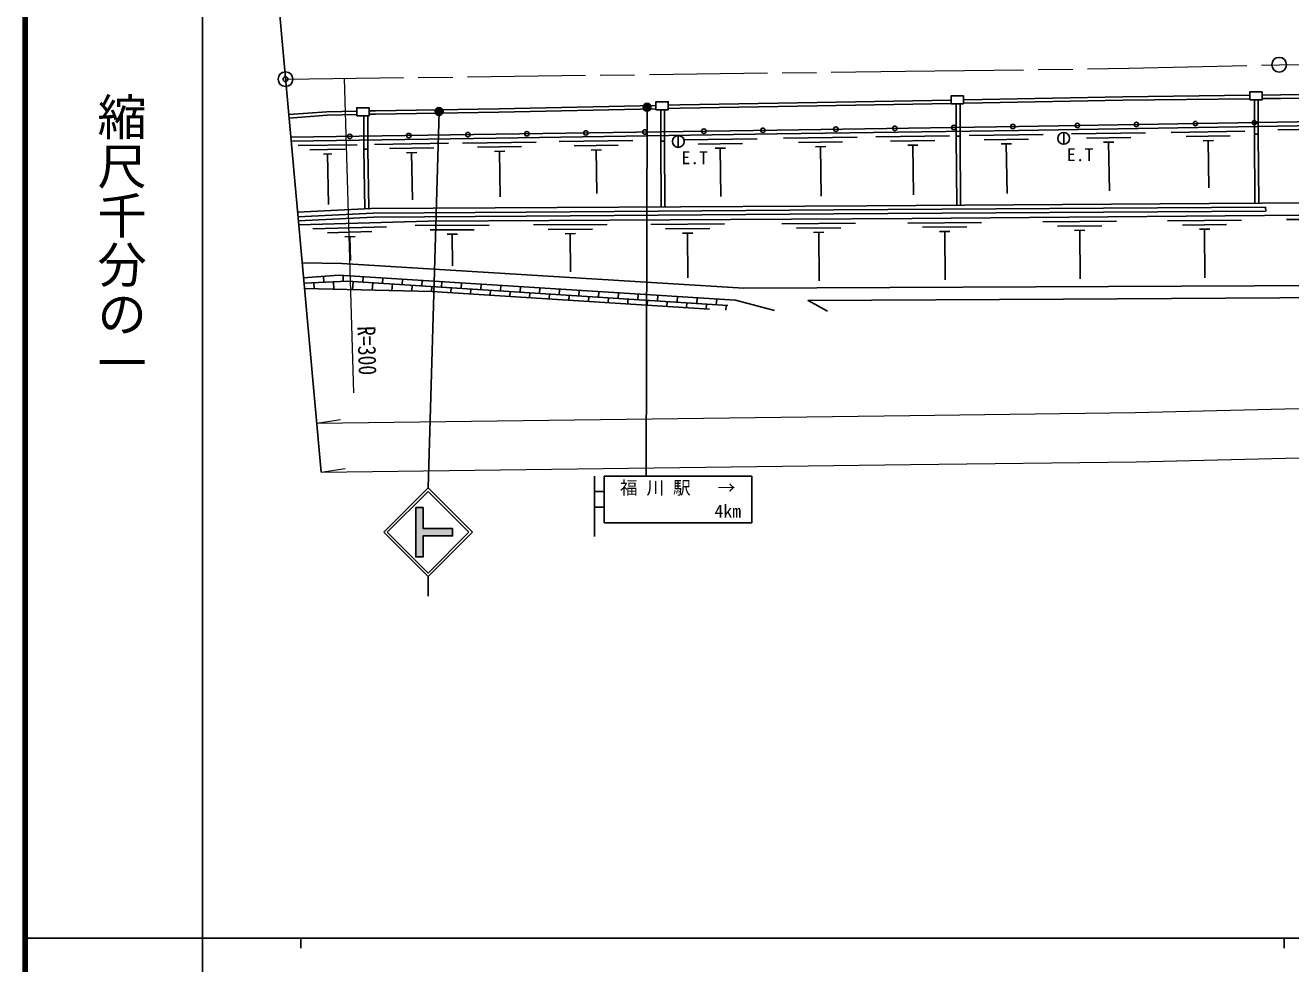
# Model space of a CAD drawing. Units: millimetres at full size, sheet at 1:1000; details may follow other scales. Extents: x 40000 to 680000, y 20000 to 380000.
# Drawn here: x 40000 to 168655, y 202409 to 297812 of the extents above; entities that cross this region are included whole.
import ezdxf
from ezdxf.enums import TextEntityAlignment as Align

# ---------------------------------------------------------------- set-up
doc = ezdxf.new("R2010")
doc.units = ezdxf.units.MM
doc.header["$LTSCALE"] = 1000
doc.header["$PDMODE"] = 32
doc.header["$PDSIZE"] = 500
doc.linetypes.add('CHAIN', pattern=[18.5, 12, -1.5, 3.5, -1.5])
doc.linetypes.add('DASHED', pattern=[7.5, 6, -1.5])
for name, color, linetype, lineweight in [('M-BGD', 7, 'Continuous', 25), ('M-BMK', 2, 'CHAIN', 13), ('M-BMK-OTRS', 5, 'Continuous', 25), ('M-BMK-SRVR', 3, 'Continuous', 25), ('M-STR-HTXT', 7, 'Continuous', 13), ('M-STR-STRC', 7, 'Continuous', 25), ('M-TTL', 2, 'Continuous', 140), ('M-TTL-BAND', 7, 'Continuous', 25)]:
    doc.layers.add(name, color=color, linetype=linetype, lineweight=lineweight)
doc.layers.add('M-OTRS', color=6, linetype='Continuous')
doc.styles.add('@ＭＳ ゴシック', font='')
doc.styles.add('ＭＳ ゴシック', font='')
doc.styles.get('@ＭＳ ゴシック').set_extended_font_data('@MS Gothic')
doc.styles.get('ＭＳ ゴシック').set_extended_font_data('MS Gothic')

msp = doc.modelspace()

# ---------------------------------------------------------------- hatches: boundary and pattern name
at = {"layer": 'M-STR-STRC'}
for points in [[(102878, 289268, -1), (103553, 289698, -1)], [(81734, 288833, -1), (82409, 289263, -1)], [(79700, 243772), (80450, 243772), (80450, 245898), (83450, 245898), (83450, 246648), (80450, 246648), (80450, 248772), (79700, 248772)]]:
    msp.add_hatch(color=256, dxfattribs=at).paths.add_polyline_path(points)

# ---------------------------------------------------------------- linework, layer by layer
at = {"layer": 'M-BGD', "linetype": 'DASHED'}
for p, q in [((134652, 286533), (134652, 289829)), ((135052, 286535), (135052, 289829)), ((164963, 286756), (164963, 290227)), ((165363, 286759), (165363, 290227)), ((74413, 285222), (74413, 288623)), ((74813, 285229), (74813, 288623)), ((104599, 286020), (104599, 289231)), ((104999, 286022), (104999, 289231))]:
    msp.add_line(p, q, dxfattribs=at)
at = {"layer": 'M-BGD'}
for p, q in [((116409, 287163), (140970, 287527)), ((145576, 286912), (145576, 285712)), ((164003, 287053), (156504, 286931)), ((174834, 287320), (167335, 287198)), ((73726, 285675), (67726, 285586)), ((83016, 285814), (75516, 285702)), ((91957, 285948), (84458, 285836)), ((101785, 286094), (94286, 285983)), ((100292, 285622), (95792, 285555)), ((104599, 286020), (104999, 286022)), ((104599, 286020), (104633, 279353)), ((104999, 286022), (105033, 279355)), ((106386, 286604), (106386, 285404)), ((114395, 286282), (106896, 286171)), ((112902, 285810), (108402, 285743)), ((124593, 286434), (117093, 286323)), ((123099, 285962), (118600, 285895)), ((133973, 286573), (126474, 286462)), ((132480, 286101), (127981, 286034)), ((130762, 285625), (129712, 285610)), ((130237, 285617), (130312, 280572)), ((134652, 286533), (135052, 286535)), ((134652, 286533), (134697, 279518)), ((135052, 286535), (135097, 279521)), ((143479, 286714), (135980, 286603)), ((141986, 286242), (137486, 286175)), ((140268, 285766), (139218, 285751)), ((139743, 285758), (139818, 280702)), ((153880, 286888), (146381, 286765)), ((152387, 286413), (147888, 286340)), ((150670, 285935), (149620, 285918)), ((150145, 285927), (150226, 280968)), ((162511, 286579), (158011, 286505)), ((160793, 286101), (159743, 286083)), ((160268, 286092), (160347, 281280)), ((164963, 286756), (165363, 286759)), ((164963, 286756), (165012, 279715)), ((165363, 286759), (165412, 279718)), ((72533, 285208), (68933, 285154)), ((71159, 284737), (70319, 284724)), ((70739, 284731), (70815, 279602)), ((74413, 285222), (74813, 285229)), ((74413, 285222), (74517, 279169)), ((74813, 285229), (74916, 279190)), ((81523, 285342), (77023, 285275)), ((79804, 284866), (78755, 284851)), ((79279, 284858), (79351, 280067)), ((90464, 285476), (85965, 285408)), ((88746, 285000), (87696, 284984)), ((88221, 284992), (88290, 280376)), ((98574, 285146), (97524, 285131)), ((98049, 285139), (98114, 280716)), ((111184, 285334), (110134, 285319)), ((110659, 285327), (110732, 280405)), ((121381, 285486), (120331, 285471)), ((120856, 285478), (120931, 280443)), ((166112, 278922), (166110, 279334)), ((150944, 277899), (143444, 277832)), ((163637, 278012), (156138, 277945)), ((175727, 278120), (168227, 278053)), ((76720, 277332), (69223, 277119)), ((75233, 276840), (70735, 276712)), ((87150, 277486), (79650, 277446)), ((85653, 277028), (81153, 277004)), ((99155, 277549), (91655, 277510)), ((97658, 277092), (93158, 277068)), ((95935, 276632), (94885, 276627)), ((95410, 276630), (95431, 272732)), ((111088, 277613), (103588, 277573)), ((109590, 277155), (105090, 277131)), ((107868, 276696), (106818, 276690)), ((107343, 276693), (107367, 272124)), ((124423, 277683), (116923, 277643)), ((122926, 277225), (118426, 277201)), ((121203, 276766), (120153, 276760)), ((120678, 276763), (120704, 271850)), ((137225, 277777), (129725, 277710)), ((135729, 277313), (131229, 277273)), ((134008, 276848), (132958, 276838)), ((133483, 276843), (133527, 271947)), ((149448, 277436), (144948, 277396)), ((147727, 276970), (146677, 276961)), ((147202, 276966), (147246, 272051)), ((162142, 277549), (157642, 277509)), ((160421, 277084), (159371, 277074)), ((159896, 277079), (159940, 272147)), ((73522, 276341), (72472, 276311)), ((72997, 276326), (73066, 273896)), ((83930, 276569), (82880, 276563)), ((83405, 276566), (83422, 273357)), ((69337, 271646), (69366, 271021)), ((70308, 272291), (70336, 271692)), ((71335, 271738), (71370, 270977)), ((72306, 272381), (72334, 271784)), ((73332, 271768), (73279, 270935)), ((74365, 272251), (74330, 271704)), ((75328, 271640), (75280, 270891)), ((76361, 272125), (76326, 271576)), ((77324, 271512), (77281, 270847)), ((78357, 271999), (78322, 271448)), ((80353, 271873), (80318, 271320)), ((82349, 271747), (82314, 271192)), ((84345, 271621), (84310, 271064)), ((86341, 271495), (86306, 270936)), ((79320, 271384), (79283, 270803)), ((81316, 271256), (81284, 270759)), ((83312, 271128), (83280, 270634)), ((85308, 271000), (85276, 270507)), ((87303, 270872), (87272, 270380)), ((88337, 271369), (88301, 270808)), ((89299, 270744), (89268, 270254)), ((90333, 271243), (90297, 270680)), ((91295, 270616), (91264, 270127)), ((92329, 271117), (92293, 270552)), ((93291, 270488), (93260, 270000)), ((94325, 270990), (94289, 270424)), ((95287, 270360), (95256, 269873)), ((96321, 270864), (96285, 270296)), ((97283, 270232), (97252, 269747)), ((98318, 270738), (98281, 270168)), ((100314, 270612), (100277, 270040)), ((102310, 270486), (102273, 269912)), ((104306, 270360), (104269, 269784)), ((106302, 270234), (106265, 269656)), ((99279, 270104), (99248, 269620)), ((101275, 269976), (101244, 269493)), ((103271, 269848), (103240, 269367)), ((105267, 269720), (105236, 269240)), ((107262, 269592), (107232, 269113)), ((108298, 270108), (108260, 269528)), ((109258, 269464), (109228, 268986)), ((110294, 269982), (110256, 269400)), ((111254, 269336), (111224, 268860))]:
    msp.add_line(p, q, dxfattribs=at)
for points in [[(164494, 290227), (165749, 290227), (165749, 291037), (164494, 291037)], [(104115, 289231), (105370, 289231), (105370, 290041), (104115, 290041)], [(134133, 289829), (135388, 289829), (135388, 290639), (134133, 290639)], [(73704, 288623), (74959, 288623), (74959, 289434), (73704, 289434)]]:
    msp.add_lwpolyline(points, close=True, dxfattribs=at)
for points in [[(165749, 290708), (167639, 290730), (186878, 290901), (202689, 291040)], [(74959, 289112), (75614, 289125), (88138, 289327), (104115, 289673)], [(105370, 289701), (106564, 289726), (120498, 289965), (134133, 290212)], [(105370, 289350), (106570, 289376), (120504, 289616), (134133, 289862)], [(135388, 290235), (137299, 290270), (151598, 290539), (164494, 290693)], [(135388, 289885), (137305, 289920), (151604, 290189), (164494, 290343)], [(165749, 290358), (167642, 290380), (186881, 290551), (202689, 290690)], [(66782, 288732), (70658, 289031), (73704, 289089)], [(66809, 288383), (70675, 288681), (73704, 288738)], [(66998, 286025), (87885, 286337), (116415, 286763), (140976, 287127), (171395, 287624), (205533, 288297), (217048, 288273), (244045, 288299), (277804, 288448), (301345, 288469)], [(74959, 288762), (75620, 288775), (88145, 288977), (104115, 289323)], [(140970, 287527), (171388, 288024), (205529, 288697), (217048, 288673), (244044, 288699), (277803, 288848), (301759, 288869)], [(66992, 286425), (87879, 286737), (116409, 287163)], [(67684, 278807), (75166, 279203), (125555, 279460), (160352, 279683), (187142, 279868), (213925, 279974), (246624, 280298), (274816, 280605), (293273, 280663)], [(67725, 278354), (75382, 278706), (90927, 278826), (122192, 279052), (166107, 279334)], [(293243, 279569), (233960, 278981), (177910, 278590), (130155, 278163), (80953, 277903), (67800, 277528)], [(67762, 277943), (75393, 278294), (90931, 278414), (122195, 278640), (166110, 278922)], [(293039, 272149), (226066, 271771), (164981, 271317), (113046, 271086), (72176, 273589), (68151, 273664)], [(68290, 272134), (71844, 272410), (112202, 269862), (116182, 268828)], [(68338, 271600), (72768, 271804), (111431, 269325)], [(109557, 268965), (81324, 270758), (68389, 271043)], [(293001, 270768), (211564, 270365), (145521, 269967), (119585, 269827), (121546, 268747)]]:
    msp.add_lwpolyline(points, dxfattribs=at)
for centre, radius in [((84990, 286694), 225), ((90989, 286784), 225), ((96989, 286873), 225), ((102988, 286962), 225), ((108987, 287052), 225), ((114987, 287141), 225), ((122409, 287252), 225), ((128408, 287340), 225), ((134407, 287429), 225), ((140407, 287518), 225), ((145576, 286312), 600), ((146969, 287625), 225), ((152968, 287723), 225), ((158968, 287821), 225), ((164967, 287919), 225), ((72991, 286515), 225), ((78991, 286604), 225), ((106386, 286004), 600)]:
    msp.add_circle(centre, radius, dxfattribs=at)
at = {"layer": 'M-BMK'}
msp.add_lwpolyline([(66455, 292335), (129494, 293147), (152199, 293438), (167482, 293801), (201618, 294087), (223421, 294359), (244789, 294599), (268074, 294984), (304797, 295198), (343379, 295495), (368667, 295759), (391657, 295820), (429809, 296122), (445771, 296191), (459638, 296015), (469610, 295687), (481409, 294999), (495054, 293854), (507912, 292465), (518413, 291013), (532406, 288818), (568251, 282003)], dxfattribs=at)
at = {"layer": 'M-BMK-OTRS'}
msp.add_line((70083, 252379), (62827, 332292), dxfattribs=at)
at = {"layer": 'M-BMK-SRVR'}
for centre in [(167482, 293801), (66455, 292335)]:
    msp.add_circle(centre, 750, dxfattribs=at)
at = {"layer": 'M-OTRS'}
msp.add_point((66455, 292335), dxfattribs=at)
at = {"layer": 'M-STR-HTXT'}
for p, q in [((73412, 260441), (72467, 292413)), ((69630, 257373), (72056, 257746)), ((70083, 252379), (72510, 252751))]:
    msp.add_line(p, q, dxfattribs=at)
for points in [[(69630, 257373), (129945, 258149), (152839, 258443), (168045, 258805), (201983, 259089), (223835, 259362), (245275, 259602), (268466, 259986), (302918, 260187)], [(70083, 252379), (130009, 253150), (152930, 253444), (168125, 253805), (202035, 254089), (223894, 254362), (245344, 254602), (268522, 254986), (302893, 255187)]]:
    msp.add_lwpolyline(points, dxfattribs=at)
at = {"layer": 'M-STR-STRC'}
for p, q in [((103215, 289483), (103120, 251985)), ((82071, 289048), (80951, 250773)), ((97871, 251985), (97871, 245841)), ((98871, 251985), (113871, 251985)), ((98871, 251985), (98871, 247235)), ((113871, 251985), (113871, 247235)), ((76451, 246273), (80951, 250773)), ((76805, 246273), (80951, 250420)), ((85451, 246273), (80951, 250773)), ((85098, 246273), (80951, 250420)), ((97871, 250401), (98871, 250401)), ((79700, 248772), (80450, 248772)), ((79700, 248772), (79700, 243772)), ((80450, 248772), (80450, 246648)), ((97871, 248818), (98871, 248818)), ((113871, 247235), (98871, 247235)), ((76451, 246273), (80951, 241772)), ((76805, 246273), (80951, 242126)), ((80450, 246648), (83450, 246648)), ((80450, 245898), (83450, 245898)), ((80450, 245898), (80450, 243772)), ((80951, 242126), (85098, 246273)), ((80951, 241773), (85451, 246273)), ((79700, 243772), (80450, 243772)), ((80951, 241772), (80951, 239772))]:
    msp.add_line(p, q, dxfattribs=at)
msp.add_lwpolyline([(79700, 248772), (80450, 248772), (80450, 246648), (83450, 246648), (83450, 245898), (80450, 245898), (80450, 243772), (79700, 243772)], close=True, dxfattribs=at)
for centre in [(103215, 289483), (82071, 289048)]:
    msp.add_circle(centre, 400, dxfattribs=at)
at = {"layer": 'M-TTL'}
msp.add_line((40000, 380000), (40000, 20000), dxfattribs=at)
at = {"layer": 'M-TTL-BAND'}
for p, q in [((58000, 370000), (58000, 20000)), ((40000, 205000), (579000, 205000)), ((68000, 205000), (68000, 204000)), ((168000, 205000), (168000, 204000))]:
    msp.add_line(p, q, dxfattribs=at)

# ---------------------------------------------------------------- texts
at = {"layer": 'M-BGD', "style": 'ＭＳ ゴシック'}
for p in [(106716, 285012), (145907, 285320)]:
    msp.add_text('E.T', height=1320, dxfattribs=at).set_placement(p, align=Align.TOP_LEFT)
at = {"layer": 'M-STR-HTXT', "style": 'ＭＳ ゴシック', "width": 0.8}
msp.add_text('R=300', height=1833, rotation=271.693, dxfattribs=at).set_placement((73286, 264693), align=Align.BOTTOM_CENTER)
at = {"layer": 'M-STR-STRC', "style": 'ＭＳ ゴシック'}
for s, p in [('福 川 駅', (104056, 250797)), ('→', (111292, 250797)), ('4km', (111422, 248422))]:
    msp.add_text(s, height=1320, dxfattribs=at).set_placement(p, align=Align.MIDDLE_CENTER)
at = {"layer": 'M-TTL-BAND', "style": '@ＭＳ ゴシック'}
msp.add_text('縮尺千分の一', height=3666, rotation=270, dxfattribs=at).set_placement((49777, 261030), align=Align.MIDDLE_RIGHT)

doc.saveas('drawing.dxf')
